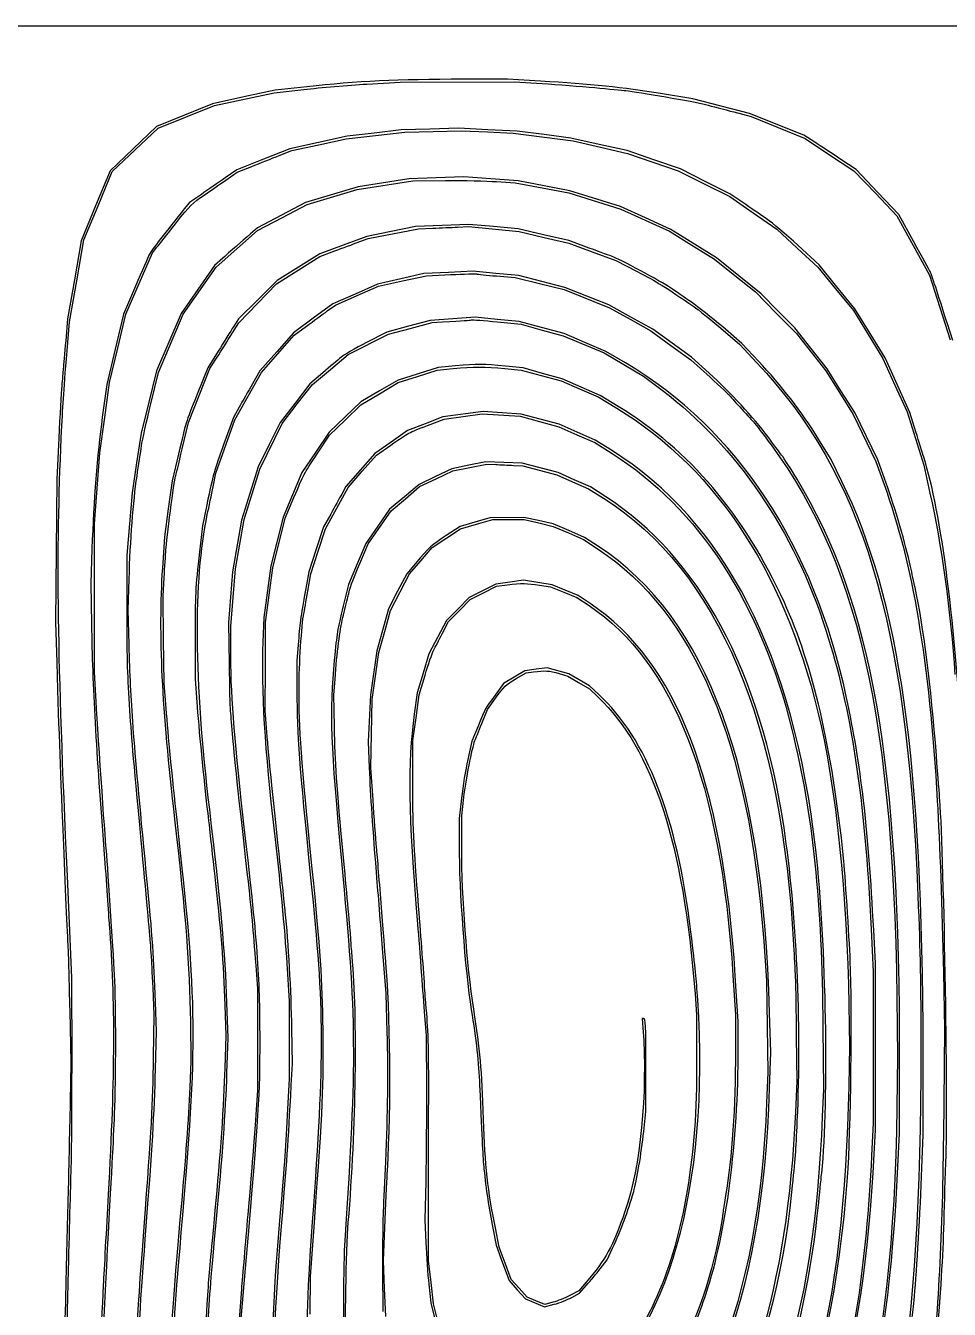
# Model space of a CAD drawing. Header units: millimetres. Extents: x 0 to 845, y 0 to 600.
# Drawn here: x 422.5 to 701.6, y 212.1 to 600 of the extents above; entities that cross this region are included whole.
import ezdxf

# ---------------------------------------------------------------- set-up
doc = ezdxf.new("R2010")
doc.units = ezdxf.units.MM

msp = doc.modelspace()

# ---------------------------------------------------------------- linework, layer by layer
at = {"color": 7, "linetype": 'Continuous', "lineweight": 25}
for p, q in [((0, 600), (845, 600)), ((525.602488, 582.356927), (535.632498, 582.974728)), ((535.632498, 582.974728), (570.147499, 583.008595)), ((568.082611, 583.791497), (554.660114, 583.791497)), ((578.112621, 583.213276), (568.082611, 583.791497)), ((570.147499, 583.008595), (578.554978, 582.505755)), ((488.43262, 578.454085), (478.992605, 576.420894)), ((479.582493, 575.854474), (497.577493, 579.699823)), ((497.87261, 580.487276), (488.43262, 578.454085)), ((497.577493, 579.699823), (506.575004, 580.719474)), ((507.460115, 581.537592), (497.87261, 580.487276)), ((624.132605, 577.909361), (614.397605, 579.494268)), ((462.529727, 568.993935), (479.582493, 575.854474)), ((478.992605, 576.420894), (470.522948, 572.951334)), ((632.687616, 575.683448), (624.132605, 577.909361)), ((641.242627, 573.457561), (632.687616, 575.683448)), ((470.522948, 572.951334), (462.053292, 569.481773)), ((636.487138, 573.914761), (641.761766, 572.540859)), ((657.664467, 566.893619), (641.242627, 573.457561)), ((641.761766, 572.540859), (649.909636, 569.206104)), ((462.053292, 569.481773), (455.025721, 562.816576)), ((455.603121, 562.436846), (462.529727, 568.993935)), ((519.702491, 566.627978), (511.018522, 564.705833)), ((519.309188, 565.831926), (537.107285, 567.816195)), ((527.858457, 567.552749), (519.702491, 566.627978)), ((536.014424, 568.477495), (527.858457, 567.552749)), ((544.673442, 568.731018), (536.014424, 568.477495)), ((537.107285, 567.816195), (554.21728, 568.228681)), ((553.332487, 568.984516), (544.673442, 568.731018)), ((562.182482, 568.564093), (553.332487, 568.984516)), ((554.21728, 568.228681), (562.034765, 567.876573)), ((562.034765, 567.876573), (569.852277, 567.524466)), ((571.032477, 568.143643), (562.182482, 568.564093)), ((569.852277, 567.524466), (587.977293, 565.184226)), ((579.144999, 567.090364), (571.032477, 568.143643)), ((587.257494, 566.03711), (579.144999, 567.090364)), ((649.909636, 569.206104), (658.057479, 565.871349)), ((660.95853, 564.780736), (657.664467, 566.893619)), ((455.025721, 562.816576), (447.998173, 556.151351)), ((502.334569, 562.783688), (494.330342, 559.62025)), ((511.018522, 564.705833), (502.334569, 562.783688)), ((502.961394, 562.233646), (511.135283, 564.032786)), ((511.135283, 564.032786), (519.309188, 565.831926)), ((595.776469, 564.133275), (587.257494, 566.03711)), ((587.977293, 565.184226), (596.172285, 563.29645)), ((604.295417, 562.229465), (595.776469, 564.133275)), ((596.172285, 563.29645), (604.367278, 561.408675)), ((658.057479, 565.871349), (665.43901, 561.015372)), ((448.676327, 555.879624), (455.603121, 562.436846)), ((494.330342, 559.62025), (486.326114, 556.456786)), ((499.089322, 560.737639), (502.961394, 562.233646)), ((612.328114, 559.461924), (604.295417, 562.229465)), ((604.367278, 561.408675), (612.049005, 558.766387)), ((612.049005, 558.766387), (619.730732, 556.124073)), ((620.360784, 556.694382), (612.328114, 559.461924)), ((665.43901, 561.015372), (672.820567, 556.159394)), ((673.443608, 556.502347), (668.848113, 559.585087)), ((447.998173, 556.151351), (443.6353, 545.575241)), ((444.398305, 545.570981), (448.676327, 555.879624)), ((486.326114, 556.456786), (482.743999, 553.972137)), ((483.002127, 553.338301), (486.421972, 555.731034)), ((486.421972, 555.731034), (490.819612, 557.486359)), ((619.730732, 556.124073), (627.506386, 552.234036)), ((627.851641, 552.948226), (620.360784, 556.694382)), ((672.820567, 556.159394), (679.307807, 549.332695)), ((679.910607, 549.700413), (673.443608, 556.502347)), ((522.9475, 551.327627), (507.03149, 546.543484)), ((522.652489, 550.509561), (539.467501, 553.136556)), ((530.617479, 552.524125), (522.9475, 551.327627)), ((538.287486, 553.720651), (530.617479, 552.524125)), ((546.591142, 554.018571), (538.287486, 553.720651)), ((539.467501, 553.136556), (549.349979, 553.19704)), ((554.894772, 554.316519), (546.591142, 554.018571)), ((563.111143, 553.702209), (554.894772, 554.316519)), ((571.327487, 553.087926), (563.111143, 553.702209)), ((564.837496, 552.865782), (570.442483, 552.474066)), ((570.442483, 552.474066), (578.554978, 550.994728)), ((579.144999, 551.604619), (571.327487, 553.087926)), ((578.554978, 550.994728), (586.667473, 549.515363)), ((586.962484, 550.121285), (579.144999, 551.604619)), ((627.506386, 552.234036), (635.28204, 548.343973)), ((635.342471, 549.20207), (627.851641, 552.948226)), ((475.601837, 549.021439), (472.041789, 546.55539)), ((507.607488, 545.951479), (522.652489, 550.509561)), ((586.667473, 549.515363), (602.330542, 544.578873)), ((602.302496, 545.34508), (586.962484, 550.121285)), ((635.28204, 548.343973), (642.392162, 543.447118)), ((639.256717, 546.509776), (635.342471, 549.20207)), ((679.307807, 549.332695), (685.795072, 542.506022)), ((686.377606, 542.898505), (679.910607, 549.700413)), ((443.6353, 545.575241), (439.272453, 534.999105)), ((440.12031, 535.262339), (444.398305, 545.570981)), ((472.041789, 546.55539), (470.444473, 544.596442)), ((507.03149, 546.543484), (499.790098, 542.726552)), ((500.084976, 542.014002), (507.607488, 545.951479)), ((609.866351, 541.891844), (602.302496, 545.34508)), ((602.330542, 544.578873), (609.691514, 541.215199)), ((642.392162, 543.447118), (649.502257, 538.550236)), ((499.790098, 542.726552), (492.54869, 538.909593)), ((492.562475, 538.076526), (500.084976, 542.014002)), ((540.352479, 539.270194), (525.602488, 536.317074)), ((556.421974, 539.950385), (540.352479, 539.270194)), ((553.037477, 539.119514), (556.282486, 539.27837)), ((556.282486, 539.27837), (571.622498, 537.800566)), ((563.874731, 539.274004), (556.421974, 539.950385)), ((571.327487, 538.597597), (563.874731, 539.274004)), ((609.691514, 541.215199), (617.052487, 537.851498)), ((617.430233, 538.438635), (609.866351, 541.891844)), ((685.795072, 542.506022), (690.699733, 533.574191)), ((690.926428, 534.655437), (686.377606, 542.898505)), ((486.29693, 532.539512), (492.562475, 538.076526)), ((492.54869, 538.909593), (490.490602, 537.122968)), ((525.602488, 536.317074), (518.479111, 533.660948)), ((522.402008, 534.338387), (525.98653, 535.667918)), ((525.98653, 535.667918), (541.237484, 538.60564)), ((541.237484, 538.60564), (545.514976, 538.783175)), ((578.974925, 536.838594), (571.327487, 538.597597)), ((571.622498, 537.800566), (579.144999, 536.031033)), ((586.622362, 535.079564), (578.974925, 536.838594)), ((579.144999, 536.031033), (586.667473, 534.261473)), ((617.052487, 537.851498), (623.837489, 533.649412)), ((631.235556, 529.85026), (617.430233, 538.438635)), ((649.502257, 538.550236), (655.697264, 532.78523)), ((439.272453, 534.999105), (437.221932, 523.182943)), ((437.94996, 522.872322), (440.12031, 535.262339)), ((460.854888, 531.356242), (462.177964, 533.01428)), ((480.031385, 527.002494), (486.29693, 532.539512)), ((518.479111, 533.660948), (511.355734, 531.004849)), ((511.389495, 530.208294), (515.103504, 531.608549)), ((592.839911, 532.775414), (586.622362, 535.079564)), ((586.667473, 534.261473), (593.747485, 531.634028)), ((593.747485, 531.634028), (600.827497, 529.006554)), ((623.837489, 533.649412), (630.62249, 529.447297)), ((655.697264, 532.78523), (661.892271, 527.020195)), ((662.256708, 527.697766), (655.929065, 533.533922)), ((690.699733, 533.574191), (695.604419, 524.642358)), ((456.831767, 522.099289), (460.854888, 531.356242)), ((482.096511, 529.776492), (479.582493, 527.535471)), ((504.83041, 526.097884), (511.389495, 530.208294)), ((511.355734, 531.004849), (504.909097, 526.975454)), ((600.827497, 529.006554), (607.317488, 525.670291)), ((630.62249, 529.447297), (636.81747, 524.481915)), ((638.009021, 524.401587), (631.235556, 529.85026)), ((667.679581, 521.071436), (662.256708, 527.697766)), ((470.116284, 512.773256), (480.031385, 527.002494)), ((479.582493, 527.535471), (474.512997, 520.295042)), ((498.271363, 521.987476), (504.83041, 526.097884)), ((504.909097, 526.975454), (498.462472, 522.946061)), ((542.827471, 525.090747), (535.83747, 523.466365)), ((536.369971, 522.839725), (543.597461, 524.441328)), ((550.292478, 525.431663), (542.827471, 525.090747)), ((543.597461, 524.441328), (550.972457, 524.782217)), ((557.757485, 525.772552), (550.292478, 525.431663)), ((564.631201, 525.116597), (557.757485, 525.772552)), ((571.504891, 524.460669), (564.631201, 525.116597)), ((564.83747, 524.34785), (570.442456, 523.872288)), ((570.442456, 523.872288), (577.817478, 522.082276)), ((578.493118, 522.678462), (571.504891, 524.460669)), ((636.81747, 524.481915), (643.012477, 519.516559)), ((644.782487, 518.95289), (638.009021, 524.401587)), ((661.892271, 527.020195), (667.261037, 520.466836)), ((695.604419, 524.642358), (698.743727, 514.833593)), ((437.221932, 523.182943), (435.171438, 511.366784)), ((435.779636, 510.482335), (437.94996, 522.872322)), ((455.679003, 521.249976), (452.045557, 512.842497)), ((452.808669, 512.842338), (456.831767, 522.099289)), ((474.512997, 520.295042), (469.443528, 513.054614)), ((492.572185, 516.075018), (498.271363, 521.987476)), ((498.462472, 522.946061), (492.621848, 517.156793)), ((528.847496, 521.842008), (522.062495, 518.876346)), ((522.652463, 518.408643), (529.14248, 521.238097)), ((535.83747, 523.466365), (528.847496, 521.842008)), ((529.14248, 521.238097), (536.369971, 522.839725)), ((577.817478, 522.082276), (585.192474, 520.292238)), ((585.481373, 520.896255), (578.493118, 522.678462)), ((585.192474, 520.292238), (598.928212, 514.743978)), ((592.121911, 518.253967), (585.481373, 520.896255)), ((667.261037, 520.466836), (672.629803, 513.913504)), ((673.102481, 514.445131), (667.679581, 521.071436)), ((492.621848, 517.156793), (486.781224, 511.367498)), ((486.873034, 510.162533), (492.572185, 516.075018)), ((522.062495, 518.876346), (515.277494, 515.910711)), ((516.162472, 515.579215), (522.652463, 518.408643)), ((598.762477, 515.611653), (592.121911, 518.253967)), ((643.012477, 519.516559), (649.23254, 513.22953)), ((649.847591, 513.8327), (644.782487, 518.95289)), ((452.045557, 512.842497), (449.520824, 502.222493)), ((450.329232, 502.517344), (452.808669, 512.842338)), ((469.443528, 513.054614), (462.047207, 495.640056)), ((462.649531, 495.142481), (470.116284, 512.773256)), ((515.277494, 515.910711), (509.377497, 511.563475)), ((513.654963, 513.779016), (516.162472, 515.579215)), ((605.399973, 511.932701), (598.762477, 515.611653)), ((598.928212, 514.743978), (605.18783, 511.254944)), ((649.23254, 513.22953), (655.452577, 506.942501)), ((654.912668, 508.712484), (649.847591, 513.8327)), ((672.629803, 513.913504), (677.093033, 506.653258)), ((677.68181, 507.006292), (673.102481, 514.445131)), ((698.743727, 514.833593), (701.883061, 505.024854)), ((435.171438, 511.366784), (434.592477, 504.729288)), ((435.04629, 501.779818), (435.779636, 510.482335)), ((484.291521, 506.045008), (486.873034, 510.162533)), ((486.781224, 511.367498), (485.307494, 509.007494)), ((509.377497, 511.563475), (503.47749, 507.216239)), ((503.681695, 506.47612), (507.414606, 509.227469)), ((538.193426, 509.157275), (531.609349, 507.410654)), ((532.104385, 506.730093), (538.735637, 508.502272)), ((544.777476, 510.903869), (538.193426, 509.157275)), ((538.735637, 508.502272), (545.366889, 510.274425)), ((551.562478, 511.393321), (544.777476, 510.903869)), ((545.366889, 510.274425), (548.464392, 510.458469)), ((558.347479, 511.882774), (551.562478, 511.393321)), ((564.984975, 511.250341), (558.347479, 511.882774)), ((571.622498, 510.617907), (564.984975, 511.250341)), ((565.013894, 510.481991), (572.211884, 509.754969)), ((578.407499, 508.80694), (571.622498, 510.617907)), ((572.211884, 509.754969), (578.567466, 508.020704)), ((585.192474, 506.995973), (578.407499, 508.80694)), ((605.18783, 511.254944), (611.447475, 507.765937)), ((612.037495, 508.253723), (605.399973, 511.932701)), ((617.879125, 504.029676), (612.037495, 508.253723)), ((632.539978, 508.551723), (638.29247, 503.63767)), ((638.905721, 503.992502), (633.141614, 508.938385)), ((659.818096, 502.517503), (654.912668, 508.712484)), ((702.692951, 504.877348), (701.076188, 509.892367)), ((503.47749, 507.216239), (498.396194, 501.474357)), ((498.71208, 500.8093), (503.681695, 506.47612)), ((519.996893, 500.647957), (532.104385, 506.730093)), ((531.609349, 507.410654), (525.508428, 504.253937)), ((578.567466, 508.020704), (584.923022, 506.28644)), ((584.923022, 506.28644), (597.286895, 501.092034)), ((591.534986, 504.280925), (585.192474, 506.995973)), ((611.447475, 507.765937), (617.49495, 503.392824)), ((655.452577, 506.942501), (659.886041, 501.337488)), ((677.093033, 506.653258), (681.556236, 499.393039)), ((682.261139, 499.567478), (677.68181, 507.006292)), ((449.520824, 502.222493), (446.996064, 491.602488)), ((447.849821, 492.192332), (450.329232, 502.517344)), ((480.675619, 501.623212), (477.517473, 496.598933)), ((498.396194, 501.474357), (493.314924, 495.732502)), ((493.742464, 495.142481), (498.71208, 500.8093)), ((514.573702, 496.125223), (519.996893, 500.647957)), ((597.877472, 501.56585), (591.534986, 504.280925)), ((597.286895, 501.092034), (603.258965, 497.591491)), ((603.777495, 498.078668), (597.877472, 501.56585)), ((617.49495, 503.392824), (623.542452, 499.019712)), ((623.720754, 499.805603), (617.879125, 504.029676)), ((638.29247, 503.63767), (643.402605, 498.210087)), ((644.056603, 498.51703), (638.905721, 503.992502)), ((664.723497, 496.322496), (659.818096, 502.517503)), ((659.886041, 501.337488), (664.319505, 495.732502)), ((477.517473, 496.598933), (474.345913, 488.640118)), ((478.200945, 496.406263), (479.955503, 499.166873)), ((547.13748, 496.722546), (541.089979, 494.801327)), ((552.447483, 497.187737), (547.13748, 496.722546)), ((572.802487, 496.566177), (567.492484, 497.094789)), ((578.702483, 494.90343), (572.802487, 496.566177)), ((603.258965, 497.591491), (609.23106, 494.090942)), ((623.542452, 499.019712), (629.345875, 493.757104)), ((629.056077, 494.985001), (623.720754, 499.805603)), ((681.556236, 499.393039), (685.202538, 491.33658)), ((685.98716, 491.307489), (682.261139, 499.567478)), ((462.047207, 495.640056), (459.702152, 486.246266)), ((460.313286, 485.702489), (462.649531, 495.142481)), ((474.96009, 488.251882), (478.200945, 496.406263)), ((489.727862, 488.003594), (493.742464, 495.142481)), ((493.314924, 495.732502), (491.042391, 491.749988)), ((512.276801, 495.071176), (508.384966, 491.754883)), ((509.150485, 491.602488), (514.573702, 496.125223)), ((535.042477, 492.880114), (529.437491, 489.606009)), ((535.040651, 492.124403), (540.940674, 494.014988)), ((541.089979, 494.801327), (535.042477, 492.880114)), ((540.940674, 494.014988), (546.840671, 495.905566)), ((546.840671, 495.905566), (551.708157, 496.376947)), ((567.343154, 496.383033), (572.210667, 495.91771)), ((572.210667, 495.91771), (578.258168, 494.278847)), ((578.258168, 494.278847), (584.30567, 492.639986)), ((584.60248, 493.240698), (578.702483, 494.90343)), ((590.382011, 490.754041), (584.60248, 493.240698)), ((609.23106, 494.090942), (614.864939, 489.828407)), ((664.319505, 495.732502), (668.462324, 489.09499)), ((668.891823, 489.68499), (664.723497, 496.322496)), ((446.996064, 491.602488), (445.65759, 481.719992)), ((446.398661, 481.57233), (447.849821, 492.192332)), ((508.384966, 491.754883), (503.906776, 485.926186)), ((504.594084, 485.702489), (509.150485, 491.602488)), ((529.437491, 489.606009), (523.832478, 486.331906)), ((529.395686, 488.765946), (535.040651, 492.124403)), ((584.30567, 492.639986), (589.910656, 490.215924)), ((589.910656, 490.215924), (595.515669, 487.791864)), ((596.161543, 488.267386), (590.382011, 490.754041)), ((668.462324, 489.09499), (672.605117, 482.457491)), ((673.060121, 483.047491), (668.891823, 489.68499)), ((685.202538, 491.33658), (688.848867, 483.280112)), ((689.713181, 483.047491), (685.98716, 491.307489)), ((459.702152, 486.246266), (457.35707, 476.852492)), ((471.719262, 480.09749), (474.96009, 488.251882)), ((485.713259, 480.864699), (489.727862, 488.003594)), ((503.906776, 485.926186), (499.428598, 480.09749)), ((500.037695, 479.80249), (504.594084, 485.702489)), ((523.832478, 486.331906), (519.006822, 481.739698)), ((519.024073, 480.821083), (523.750695, 485.407489)), ((523.750695, 485.407489), (529.395686, 488.765946)), ((595.515669, 487.791864), (601.120655, 484.401414)), ((601.59201, 484.937724), (596.161543, 488.267386)), ((444.947527, 470.952331), (446.398661, 481.57233)), ((485.258335, 481.572489), (482.393083, 473.607491)), ((487.014083, 484.66999), (485.258335, 481.572489)), ((519.006822, 481.739698), (514.181166, 477.147492)), ((548.612479, 481.75647), (543.276945, 479.699067)), ((543.907765, 479.176981), (548.939901, 481.101867)), ((560.777227, 483.424623), (548.612479, 481.75647)), ((548.939901, 481.101867), (554.675274, 481.882131)), ((554.675274, 481.882131), (560.410673, 482.662395)), ((560.410673, 482.662395), (571.915656, 481.936997)), ((566.494873, 483.01224), (560.777227, 483.424623)), ((572.212492, 482.599855), (566.494873, 483.01224)), ((571.915656, 481.936997), (577.78467, 480.349542)), ((577.964984, 481.077477), (572.212492, 482.599855)), ((583.717475, 479.555102), (577.964984, 481.077477)), ((672.605117, 482.457491), (679.408719, 468.297491)), ((680.002841, 468.768415), (673.060121, 483.047491)), ((688.848867, 483.280112), (693.890713, 467.185675)), ((691.500229, 477.294991), (689.713181, 483.047491)), ((469.823628, 472.132492), (471.719262, 480.09749)), ((480.01551, 464.757491), (485.713259, 480.864699)), ((493.251238, 465.93749), (500.037695, 479.80249)), ((499.428598, 480.09749), (496.078232, 473.406545)), ((514.297451, 476.234674), (519.024073, 480.821083)), ((537.941411, 477.641667), (532.977986, 474.14958)), ((543.276945, 479.699067), (537.941411, 477.641667)), ((577.78467, 480.349542), (583.653684, 478.76209)), ((583.653684, 478.76209), (589.057851, 476.380054)), ((594.63249, 474.708644), (583.717475, 479.555102)), ((432.511159, 475.291757), (431.912592, 462.986788)), ((457.35707, 476.852492), (455.99563, 467.854992)), ((496.078232, 473.406545), (492.72784, 466.715598)), ((514.181166, 477.147492), (510.091528, 471.044009)), ((510.630484, 470.643584), (514.297451, 476.234674)), ((532.977986, 474.14958), (528.014562, 470.65749)), ((589.057851, 476.380054), (594.462045, 473.998019)), ((594.462045, 473.998019), (599.708865, 470.695781)), ((599.499976, 471.67539), (594.63249, 474.708644)), ((665.951376, 468.887491), (662.104863, 475.08249)), ((443.326743, 449.417333), (444.947527, 470.952331)), ((468.663748, 470.50999), (466.749858, 462.397492)), ((510.091528, 471.044009), (506.001853, 464.940527)), ((528.014562, 470.65749), (523.636686, 465.677759)), ((524.236841, 465.333139), (528.55066, 470.221205)), ((528.55066, 470.221205), (532.828152, 473.216183)), ((455.99563, 467.854992), (454.634164, 458.857492)), ((488.548058, 450.717898), (493.251238, 465.93749)), ((492.72784, 466.715598), (490.244064, 458.656546)), ((523.636686, 465.677759), (519.258838, 460.698029)), ((551.269505, 466.075817), (546.321294, 463.730378)), ((556.430943, 467.132079), (551.269505, 466.075817)), ((551.560652, 465.437081), (556.723149, 466.46599)), ((561.592355, 468.18834), (556.430943, 467.132079)), ((556.723149, 466.46599), (561.885673, 467.494899)), ((567.049863, 467.993051), (561.592355, 468.18834)), ((561.885673, 467.494899), (564.54066, 467.382565)), ((572.507344, 467.797765), (567.049863, 467.993051)), ((569.960862, 467.12562), (572.726048, 466.981009)), ((583.422359, 464.940799), (572.507344, 467.797765)), ((572.726048, 466.981009), (583.003153, 464.303257)), ((669.180298, 462.260536), (665.951376, 468.887491)), ((679.408719, 468.297491), (681.929431, 461.341135)), ((682.545486, 461.747953), (680.002841, 468.768415)), ((693.890713, 467.185675), (695.79275, 458.744004)), ((431.912592, 462.986788), (431.560114, 419.621792)), ((466.749858, 462.397492), (465.578468, 453.965216)), ((479.155138, 460.627491), (480.01551, 464.757491)), ((506.001853, 464.940527), (500.30294, 451.482493)), ((519.923021, 460.445076), (524.236841, 465.333139)), ((546.321294, 463.730378), (541.373056, 461.38494)), ((541.562974, 460.681664), (546.5618, 463.059374)), ((546.5618, 463.059374), (551.560652, 465.437081)), ((583.003153, 464.303257), (587.784412, 462.184238)), ((588.289845, 462.765681), (583.422359, 464.940799)), ((587.784412, 462.184238), (592.565671, 460.065217)), ((593.157358, 460.590563), (588.289845, 462.765681)), ((454.634164, 458.857492), (453.874492, 449.417492)), ((490.244064, 458.656546), (487.760314, 450.597494)), ((516.527465, 454.193784), (519.923021, 460.445076)), ((519.258838, 460.698029), (518.03043, 458.450261)), ((541.373056, 461.38494), (536.937899, 457.639519)), ((537.269316, 457.020415), (541.562974, 460.681664)), ((592.565671, 460.065217), (597.138147, 457.172469)), ((597.848685, 457.586679), (593.157358, 460.590563)), ((465.578468, 453.965216), (464.407105, 445.532943)), ((477.232702, 455.169991), (475.901795, 448.827492)), ((500.955773, 451.187493), (503.5829, 457.411962)), ((513.131908, 447.942493), (516.527465, 454.193784)), ((532.502741, 453.894099), (528.885252, 448.705794)), ((536.937899, 457.639519), (532.502741, 453.894099)), ((532.975658, 453.359164), (537.269316, 457.020415)), ((487.760314, 450.597494), (485.05532, 434.962492)), ((487.21813, 443.282696), (488.548058, 450.717898)), ((500.30294, 451.482493), (496.542417, 436.732494)), ((497.166463, 436.142494), (500.955773, 451.187493)), ((514.679403, 452.367493), (512.556757, 448.532492)), ((526.030822, 443.424447), (532.975658, 453.359164)), ((562.772477, 451.310818), (558.278635, 449.988701)), ((558.795392, 449.355458), (563.669149, 450.744994)), ((573.097497, 451.398872), (562.772477, 451.310818)), ((563.669149, 450.744994), (573.184439, 450.744994)), ((577.522494, 450.447245), (573.097497, 451.398872)), ((573.184439, 450.744994), (577.565039, 449.709285)), ((581.947492, 449.495621), (577.522494, 450.447245)), ((443.298697, 404.577338), (443.326743, 449.417333)), ((453.874492, 449.417492), (453.114794, 439.977492)), ((475.901795, 448.827492), (475.026448, 441.009994)), ((512.556757, 448.532492), (510.317932, 441.747494)), ((510.900359, 441.157494), (513.131908, 447.942493)), ((528.885252, 448.705794), (525.267737, 443.517493)), ((545.365645, 442.261915), (553.921635, 447.965924)), ((553.784793, 448.666581), (549.576145, 445.895594)), ((558.278635, 449.988701), (553.784793, 448.666581)), ((553.921635, 447.965924), (558.795392, 449.355458)), ((577.565039, 449.709285), (581.945666, 448.673576)), ((581.945666, 448.673576), (586.518142, 446.69249)), ((586.667473, 447.419528), (581.947492, 449.495621)), ((586.518142, 446.69249), (591.090645, 444.711404)), ((591.387481, 445.343435), (586.667473, 447.419528)), ((464.407105, 445.532943), (463.808538, 436.058471)), ((485.888228, 435.847494), (487.21813, 443.282696)), ((525.267737, 443.517493), (522.659818, 437.322494)), ((523.799696, 438.160971), (526.030822, 443.424447)), ((541.919447, 438.286064), (545.365645, 442.261915)), ((591.090645, 444.711404), (595.515642, 441.783765)), ((595.66029, 442.552499), (591.387481, 445.343435)), ((442.536644, 441.894994), (442.186204, 431.422494)), ((453.114794, 439.977492), (453.073651, 424.489993)), ((510.317932, 441.747494), (508.079107, 434.962492)), ((508.668837, 434.372493), (510.900359, 441.157494)), ((485.05532, 434.962492), (483.798126, 419.622496)), ((485.177293, 427.144994), (485.888228, 435.847494)), ((496.542417, 436.732494), (494.503432, 421.097495)), ((496.074925, 427.882494), (497.166463, 436.142494)), ((508.079107, 434.962492), (507.352191, 430.979995)), ((522.659818, 437.322494), (520.051926, 431.127495)), ((540.308585, 437.469994), (537.657195, 434.372493)), ((538.473223, 434.31021), (541.919447, 438.286064)), ((442.186204, 431.422494), (442.382101, 419.106778)), ((453.489735, 423.457494), (453.758949, 432.749994)), ((464.016844, 427.587494), (464.357337, 433.192493)), ((507.753749, 429.062493), (508.668837, 434.372493)), ((520.051926, 431.127495), (518.465617, 424.637493)), ((532.757694, 423.272277), (538.473223, 434.31021)), ((537.657195, 434.372493), (534.917911, 429.062493)), ((564.575162, 431.22189), (556.576544, 427.191624)), ((568.778915, 431.808461), (564.575162, 431.22189)), ((564.835697, 430.599823), (568.08068, 431.002463)), ((572.982641, 432.395031), (568.778915, 431.808461)), ((577.317098, 431.706324), (572.982641, 432.395031)), ((581.651529, 431.017618), (577.317098, 431.706324)), ((577.829755, 430.902543), (581.088813, 430.387127)), ((589.494943, 427.74994), (581.651529, 431.017618)), ((464.191787, 414.459996), (464.016844, 427.587494)), ((484.466384, 418.442494), (485.177293, 427.144994)), ((494.983386, 419.622496), (496.074925, 427.882494)), ((534.917911, 429.062493), (532.178653, 423.752494)), ((556.576544, 427.191624), (553.124419, 423.702059)), ((556.870681, 426.597796), (560.853189, 428.598808)), ((560.853189, 428.598808), (564.835697, 430.599823)), ((581.088813, 430.387127), (585.09651, 428.778788)), ((585.09651, 428.778788), (589.104206, 427.170447)), ((589.104206, 427.170447), (592.786307, 424.723969)), ((593.35397, 425.161217), (589.494943, 427.74994)), ((453.772442, 412.984995), (453.489735, 423.457494)), ((532.178653, 423.752494), (528.643291, 411.067496)), ((531.014566, 416.931049), (532.757694, 423.272277)), ((553.124419, 423.702059), (549.672268, 420.212496)), ((550.329996, 419.917496), (553.600325, 423.257646)), ((553.600325, 423.257646), (556.870681, 426.597796)), ((431.560114, 419.621792), (431.906348, 407.674291)), ((483.798126, 419.622496), (483.979524, 407.084995)), ((494.503432, 421.097495), (494.191356, 413.722494)), ((494.952007, 406.347496), (494.983386, 419.622496)), ((549.672268, 420.212496), (544.38674, 410.182496)), ((548.474949, 416.377495), (550.329996, 419.917496)), ((484.466384, 411.952495), (484.466384, 418.442494)), ((529.271412, 410.589817), (531.014566, 416.931049)), ((464.366729, 401.332496), (464.191787, 414.459996)), ((473.726788, 414.607496), (473.753749, 402.512495)), ((504.93164, 414.017494), (504.463539, 408.117495)), ((504.463539, 408.117495), (504.484441, 398.972497)), ((528.643291, 411.067496), (526.665795, 397.792495)), ((528.233398, 403.453658), (529.271412, 410.589817)), ((544.38674, 410.182496), (542.594426, 404.282497)), ((443.676046, 397.497337), (443.298697, 404.577338)), ((494.920653, 393.072496), (494.952007, 406.347496)), ((542.594426, 404.282497), (540.802085, 398.382495)), ((541.418803, 397.792495), (543.194792, 403.692495)), ((573.351127, 405.061078), (570.141255, 403.133057)), ((570.734106, 402.659061), (573.732232, 404.433497)), ((576.751075, 405.482845), (573.351127, 405.061078)), ((573.732232, 404.433497), (575.921474, 404.717639)), ((580.150997, 405.90461), (576.751075, 405.482845)), ((586.666521, 404.082117), (580.150997, 405.90461)), ((583.687471, 404.224466), (586.37069, 403.428935)), ((592.861528, 400.467406), (586.666521, 404.082117)), ((464.952808, 393.662495), (464.366729, 401.332496)), ((473.753749, 402.512495), (474.232221, 395.570845)), ((515.641666, 397.792495), (515.988852, 402.512495)), ((527.195385, 396.317496), (528.233398, 403.453658)), ((566.931382, 401.205033), (564.355426, 397.673391)), ((570.141255, 403.133057), (566.931382, 401.205033)), ((586.37069, 403.428935), (589.615699, 401.529468)), ((589.615699, 401.529468), (592.860681, 399.629998)), ((592.860681, 399.629998), (595.505324, 397.088746)), ((595.683706, 397.862131), (592.861528, 400.467406)), ((515.815894, 388.204996), (515.641666, 397.792495)), ((526.665795, 397.792495), (526.026191, 383.632498)), ((527.027772, 385.992497), (527.195385, 396.317496)), ((540.802085, 398.382495), (539.925045, 391.892496)), ((540.474055, 390.859997), (541.418803, 397.792495)), ((562.09263, 393.318701), (564.319813, 396.440599)), ((495.306178, 387.762496), (494.920653, 393.072496)), ((560.341802, 389.065598), (562.09263, 393.318701)), ((539.529334, 383.927498), (540.474055, 390.859997)), ((559.212243, 388.294451), (557.333331, 383.733246)), ((526.860132, 375.667498), (527.027772, 385.992497)), ((526.026191, 383.632498), (526.33713, 375.667498)), ((539.497504, 372.422497), (539.529334, 383.927498)), ((557.333331, 383.733246), (556.122571, 378.234856)), ((527.485474, 366.079998), (526.860132, 375.667498)), ((554.195399, 366.546723), (553.47904, 360.356976)), ((554.277156, 361.212498), (554.930147, 366.817498)), ((554.284299, 351.329999), (554.277156, 361.212498)), ((553.47904, 360.356976), (553.47904, 352.524738)), ((436.490016, 312.24235), (435.105689, 342.922342)), ((678.018915, 326.9925), (678.664499, 314.012491)), ((679.297488, 316.667506), (678.775359, 326.697489)), ((645.539777, 323.305002), (646.42039, 311.357504)), ((530.483415, 318.732499), (531.389957, 307.5225)), ((492.017989, 315.930006), (492.518131, 308.9975)), ((501.41591, 316.706214), (502.14997, 305.23994)), ((679.297488, 266.222498), (679.297488, 316.667506)), ((436.501128, 287.167338), (436.490016, 312.24235)), ((636.23708, 312.980008), (636.991116, 301.03251)), ((637.849028, 299.008791), (636.959975, 312.846579)), ((646.42039, 311.357504), (646.599751, 297.49249)), ((678.664499, 314.012491), (678.63804, 268.287518)), ((699.83127, 313.717507), (700.171577, 296.902496)), ((460.883067, 309.180194), (461.228745, 301.102889)), ((492.518131, 308.9975), (492.546706, 278.317502)), ((531.389957, 307.5225), (531.69219, 295.870013)), ((624.788639, 307.374995), (625.277774, 301.03251)), ((462.060436, 296.017491), (461.74627, 304.867513)), ((482.660497, 303.982508), (482.95048, 294.837503)), ((483.675095, 294.150168), (483.32939, 304.671324)), ((502.14997, 305.23994), (502.14997, 281.732002)), ((435.796172, 302.359289), (436.140104, 286.576814)), ((461.228745, 301.102889), (461.056713, 288.235196)), ((472.26515, 299.049087), (472.438082, 287.035681)), ((543.049297, 300.737499), (543.523272, 294.837503)), ((609.183964, 300), (608.851039, 300)), ((608.851039, 300), (609.052784, 297.129958)), ((625.277774, 301.03251), (625.269837, 287.757491)), ((636.991116, 301.03251), (637.0017, 290.117495)), ((637.849028, 291.170642), (637.849028, 299.008791)), ((647.660201, 289.822511), (647.334049, 301.622504)), ((461.753652, 284.660014), (462.060436, 296.017491)), ((482.95048, 294.837503), (482.675367, 284.954998)), ((503.11464, 286.282492), (502.945677, 296.902496)), ((543.523272, 294.837503), (543.599234, 278.612512)), ((646.599751, 297.49249), (646.779086, 283.627504)), ((663.428865, 297.197507), (663.587773, 278.612512)), ((700.171577, 296.902496), (699.977479, 274.482499)), ((483.326294, 283.431342), (483.675095, 294.150168)), ((655.395109, 294.542492), (655.52584, 280.972516)), ((647.30984, 278.760017), (647.660201, 289.822511)), ((693.752468, 264.747499), (693.724502, 289.822511)), ((436.140104, 286.576814), (435.799506, 269.02433)), ((472.438082, 287.035681), (472.090499, 279.136599)), ((502.767163, 279.792501), (503.11464, 286.282492)), ((609.969486, 271.827511), (609.958638, 285.102503)), ((646.779086, 283.627504), (646.427534, 274.482499)), ((686.58824, 265.337493), (686.630362, 286.282492)), ((502.14997, 281.732002), (501.553969, 270.732242)), ((655.52584, 280.972516), (655.115233, 271.680006)), ((492.546706, 278.317502), (492.033547, 270.795001)), ((663.587773, 278.612512), (663.247731, 270.352512)), ((609.301519, 265.780009), (609.969486, 271.827511)), ((678.63804, 268.287518), (678.142873, 258.591095)), ((678.921647, 258.995008), (679.297488, 266.222498)), ((686.10572, 255.160005), (686.58824, 265.337493)), ((693.373029, 254.864994), (693.752468, 264.747499)), ((543.387726, 250.735007), (543.100283, 239.082519)), ((508.599887, 221.972497), (509.789639, 238.34502)), ((530.65714, 226.854721), (531.164638, 239.163614)), ((543.100283, 239.082519), (543.414634, 232.137207)), ((544.249739, 226.692505), (544.22672, 240.262508)), ((565.64556, 230.822519), (564.43906, 236.722515)), ((563.685792, 236.57501), (564.719175, 231.412513)), ((564.719175, 231.412513), (566.647167, 226.102511)), ((567.430307, 225.971833), (565.64556, 230.822519)), ((598.202274, 226.987516), (599.858884, 230.527508)), ((487.667498, 209.287526), (489.156441, 226.692532)), ((530.986309, 218.366121), (530.65714, 226.854721)), ((545.017903, 220.202514), (544.249739, 226.692505)), ((566.647167, 226.102511), (568.575186, 220.792509)), ((569.215081, 221.121174), (567.430307, 225.971833)), ((596.148552, 224.332501), (598.202274, 226.987516)), ((434.834094, 199.552341), (435.450388, 224.037359)), ((508.432749, 210.61502), (508.599887, 221.972497)), ((530.356521, 223.890012), (530.390573, 211.35252)), ((531.315477, 209.87752), (530.986309, 218.366121)), ((544.349381, 219.615007), (544.969723, 214.038093)), ((545.786068, 213.712497), (545.017903, 220.202514)), ((568.575186, 220.792509), (571.079599, 217.990016)), ((571.650173, 218.424991), (569.215081, 221.121174)), ((571.079599, 217.990016), (573.584039, 215.187496)), ((574.085266, 215.728834), (571.650173, 218.424991)), ((589.630383, 217.67667), (586.968013, 216.258979)), ((591.880876, 220.267073), (589.630383, 217.67667)), ((589.829826, 216.944462), (591.962315, 219.310974)), ((518.562375, 215.335001), (518.562375, 203.092519)), ((544.969723, 214.038093), (547.838071, 202.207514)), ((547.133697, 208.107511), (545.786068, 213.712497)), ((573.584039, 215.187496), (579.290731, 212.765183)), ((576.724061, 214.622293), (574.085266, 215.728834)), ((579.36283, 213.515726), (576.724061, 214.622293)), ((579.290731, 212.765183), (582.24073, 213.572294)), ((581.834224, 214.178534), (579.36283, 213.515726)), ((587.510277, 215.661947), (589.829826, 216.944462))]:
    msp.add_line(p, q, dxfattribs=at)
at = {"color": 7, "linetype": 'Continuous', "lineweight": 25, "flags": 128}
msp.add_lwpolyline([(490.490602, 537.122968), (489.416395, 536.190417), (488.217458, 535.149499), (486.521509, 533.676929)], dxfattribs=at)
at = {"color": 7, "linetype": 'Continuous', "lineweight": 25}
for points in [[(506.575004, 580.719474), (511.523612, 581.280285), (520.085978, 582.017123), (525.602488, 582.356927)], [(554.660114, 583.791497), (535.069226, 583.791497), (522.611849, 583.197481), (507.460115, 581.537592)], [(614.397605, 579.494268), (603.281904, 581.303965), (593.061791, 582.351477), (578.112621, 583.213276)], [(578.554978, 582.505755), (583.179101, 582.229186), (590.347616, 581.674038), (594.484984, 581.272056)], [(594.484984, 581.272056), (598.622353, 580.870101), (602.870371, 580.464098), (603.924974, 580.36988)], [(603.924974, 580.36988), (607.348947, 580.063942), (624.632509, 577.027716), (627.967476, 576.14631)], [(627.967476, 576.14631), (629.752222, 575.674611), (633.586061, 574.670411), (636.487138, 573.914761)], [(668.848113, 559.585087), (666.320575, 561.28059), (662.77029, 563.618634), (660.95853, 564.780736)], [(490.819612, 557.486359), (493.238327, 558.451771), (496.959691, 559.914864), (499.089322, 560.737639)], [(482.743999, 553.972137), (480.773833, 552.605591), (477.55986, 550.377773), (475.601837, 549.021439)], [(476.779762, 549.02808), (478.321145, 550.082709), (481.121204, 552.022317), (483.002127, 553.338301)], [(549.349979, 553.19704), (555.223914, 553.232971), (561.506022, 553.098589), (564.837496, 552.865782)], [(467.797185, 540.129825), (472.417868, 545.99958), (472.561589, 546.141979), (476.779762, 549.02808)], [(470.444473, 544.596442), (465.205802, 538.17175), (460.141095, 531.581535), (459.757132, 530.689995)], [(646.386179, 541.593765), (644.617784, 542.816828), (641.409526, 545.029009), (639.256717, 546.509776)], [(462.177964, 533.01428), (462.905647, 533.926219), (465.434297, 537.128207), (467.797185, 540.129825)], [(655.929065, 533.533922), (652.159229, 537.01089), (648.30171, 540.268943), (646.386179, 541.593765)], [(545.514976, 538.783175), (547.867624, 538.880807), (551.25273, 539.032175), (553.037477, 539.119514)], [(486.521509, 533.676929), (485.470478, 532.764222), (483.479224, 531.009029), (482.096511, 529.776492)], [(515.103504, 531.608549), (517.146193, 532.378724), (520.430519, 533.607132), (522.402008, 534.338387)], [(599.775619, 530.248485), (599.380649, 530.37104), (596.259571, 531.508139), (592.839911, 532.775414)], [(695.858499, 525.674868), (695.647705, 526.080474), (693.428274, 530.121749), (690.926428, 534.655437)], [(459.757132, 530.689995), (459.512551, 530.12212), (457.677401, 525.874126), (455.679003, 521.249976)], [(617.343582, 520.817383), (614.885391, 522.507806), (601.411855, 529.740879), (599.775619, 530.248485)], [(550.972457, 524.782217), (555.028705, 524.969701), (558.546605, 525.055664), (558.789968, 524.973246)], [(558.789968, 524.973246), (559.033332, 524.890828), (561.754704, 524.609391), (564.83747, 524.34785)], [(607.317488, 525.670291), (613.226824, 522.63253), (615.905598, 520.976794), (624.427483, 515.09471)], [(697.8506, 519.92235), (696.965754, 522.680605), (696.069292, 525.269235), (695.858499, 525.674868)], [(623.689983, 516.436597), (621.661846, 517.84037), (618.80596, 519.811728), (617.343582, 520.817383)], [(701.076188, 509.892367), (700.18695, 512.650595), (698.735446, 517.164095), (697.8506, 519.92235)], [(633.141614, 508.938385), (629.971324, 511.658619), (625.71812, 515.032824), (623.689983, 516.436597)], [(507.414606, 509.227469), (509.467667, 510.740727), (512.275849, 512.788919), (513.654963, 513.779016)], [(624.427483, 515.09471), (625.725476, 514.198778), (629.376117, 511.254442), (632.539978, 508.551723)], [(485.307494, 509.007494), (484.496943, 507.709501), (482.412609, 504.386573), (480.675619, 501.623212)], [(548.464392, 510.458469), (555.00648, 510.847168), (556.597022, 510.960913), (557.196409, 511.082912)], [(557.196409, 511.082912), (557.537113, 511.152286), (561.055013, 510.881855), (565.013894, 510.481991)], [(434.592477, 504.729288), (434.274051, 501.078673), (433.945518, 497.29529), (433.862439, 496.321782)], [(479.955503, 499.166873), (480.920491, 500.685211), (482.871714, 503.780386), (484.291521, 506.045008)], [(433.267496, 475.457219), (433.742, 485.929467), (433.869132, 487.810615), (435.04629, 501.779818)], [(525.508428, 504.253937), (522.027252, 502.452733), (518.712103, 500.515454), (517.788072, 499.742368)], [(517.788072, 499.742368), (516.897379, 498.997169), (514.417307, 496.89516), (512.276801, 495.071176)], [(551.708157, 496.376947), (557.82207, 496.969032), (561.19937, 496.970329), (567.343154, 496.383033)], [(567.492484, 497.094789), (560.853692, 497.755691), (559.057012, 497.766777), (552.447483, 497.187737)], [(670.585076, 396.907496), (660.693735, 442.969374), (637.441728, 478.181409), (603.777495, 498.078668)], [(643.402605, 498.210087), (675.594221, 464.018578), (688.718692, 420.638091), (692.124223, 337.170002)], [(662.104863, 475.08249), (657.107149, 483.131533), (650.682192, 491.473933), (644.056603, 498.51703)], [(433.862439, 496.321782), (433.779333, 495.348274), (433.575974, 492.986897), (433.41053, 491.074256)], [(646.786732, 475.81999), (642.617269, 481.435385), (635.306488, 489.33757), (629.056077, 494.985001)], [(629.345875, 493.757104), (632.537756, 490.862666), (635.19277, 488.37821), (635.245872, 488.236089)], [(433.41053, 491.074256), (433.245086, 489.161615), (432.84038, 482.059489), (432.511159, 475.291757)], [(491.042391, 491.749988), (489.792499, 489.559614), (487.97976, 486.373615), (487.014083, 484.66999)], [(614.864939, 489.828407), (637.443342, 472.745817), (654.722353, 447.411897), (664.358637, 417.262495)], [(457.506137, 473.017491), (457.765137, 474.802241), (459.028364, 480.510491), (460.313286, 485.702489)], [(474.345913, 488.640118), (470.632142, 479.320702), (471.077938, 480.743163), (468.663748, 470.50999)], [(651.776774, 425.669995), (639.48029, 452.444018), (623.168251, 471.708378), (601.59201, 484.937724)], [(635.245872, 488.236089), (635.299, 488.093971), (636.669965, 486.538813), (638.29247, 484.780189)], [(445.65759, 481.719992), (444.068211, 469.984991), (443.035701, 456.809638), (442.536644, 441.894994)], [(601.120655, 484.401414), (631.891723, 465.788077), (653.13488, 432.753108), (662.884934, 388.352522)], [(638.29247, 484.780189), (639.914974, 483.021562), (641.788409, 480.983018), (642.455662, 480.250088)], [(532.828152, 473.216183), (538.41131, 477.125338), (538.08418, 476.94934), (543.907765, 479.176981)], [(642.455662, 480.250088), (643.122914, 479.517161), (645.521151, 476.395241), (647.785058, 473.312491)], [(693.90209, 469.624991), (693.563953, 470.679617), (692.483103, 474.131115), (691.500229, 477.294991)], [(435.105689, 342.922342), (432.067585, 410.253391), (431.656396, 439.902041), (433.267496, 475.457219)], [(482.393083, 473.607491), (479.333626, 465.102685), (479.266951, 464.864435), (477.232702, 455.169991)], [(650.961883, 470.21499), (650.291932, 471.107366), (648.413126, 473.629615), (646.786732, 475.81999)], [(647.785058, 473.312491), (675.683968, 435.322905), (685.917918, 385.723424), (685.9321, 288.430353)], [(456.151232, 463.872491), (456.63743, 467.117492), (457.247136, 471.232742), (457.506137, 473.017491)], [(467.773266, 463.75322), (467.858356, 463.981068), (468.781038, 467.751741), (469.823628, 472.132492)], [(503.5829, 457.411962), (506.768838, 464.960474), (506.18821, 463.870377), (510.630484, 470.643584)], [(661.282618, 350.887499), (654.587442, 409.783539), (633.892422, 450.243233), (599.499976, 471.67539)], [(599.708865, 470.695781), (625.82615, 454.258044), (644.777724, 425.175666), (654.040787, 387.319996)], [(655.636383, 462.908236), (653.735352, 466.034576), (651.631808, 469.322617), (650.961883, 470.21499)], [(705.692532, 378.027496), (703.674555, 418.374295), (699.207383, 453.078743), (693.90209, 469.624991)], [(564.54066, 467.382565), (566.000922, 467.320782), (568.44001, 467.205157), (569.960862, 467.12562)], [(453.758949, 432.749994), (454.096451, 444.399767), (455.005427, 456.224991), (456.151232, 463.872491)], [(464.862744, 441.599994), (465.023901, 444.338651), (467.466799, 462.932673), (467.773266, 463.75322)], [(686.630362, 286.282492), (686.813004, 377.104876), (678.295352, 425.644476), (655.636383, 462.908236)], [(693.724502, 289.822511), (693.626315, 377.862711), (686.744344, 426.21265), (669.180298, 462.260536)], [(689.905057, 436.584994), (688.510306, 443.076623), (685.16383, 454.518479), (682.545486, 461.747953)], [(477.395368, 452.219993), (477.89006, 454.572618), (478.681957, 458.355992), (479.155138, 460.627491)], [(518.03043, 458.450261), (517.354817, 457.213987), (515.84685, 454.476743), (514.679403, 452.367493)], [(681.929431, 461.341135), (690.575829, 437.479749), (695.547878, 407.884627), (698.007868, 365.637498)], [(695.79275, 458.744004), (699.198652, 443.627718), (702.098882, 422.535873), (703.327713, 403.946272)], [(597.138147, 457.172469), (631.869683, 435.199911), (651.19559, 389.321596), (654.647291, 320.650014)], [(651.691922, 357.524998), (644.502664, 405.04759), (625.894465, 439.628872), (597.848685, 457.586679)], [(478.108394, 363.13), (473.437334, 402.125174), (473.196219, 432.249796), (477.395368, 452.219993)], [(549.576145, 445.895594), (545.158291, 442.986873), (544.584066, 442.464808), (540.308585, 437.469994)], [(647.334049, 301.622504), (645.294535, 375.411347), (628.554533, 421.066415), (595.66029, 442.552499)], [(464.357337, 433.192493), (464.544609, 436.275244), (464.772045, 440.058619), (464.862744, 441.599994)], [(475.026448, 441.009994), (473.784811, 429.921198), (473.696652, 428.129922), (473.726788, 414.607496)], [(595.515642, 441.783765), (624.732415, 422.453588), (641.086734, 383.71947), (645.539777, 323.305002)], [(463.808538, 436.058471), (462.521816, 415.690954), (463.567238, 394.139814), (467.489368, 360.179999)], [(519.859839, 427.359341), (520.569531, 430.422787), (520.877373, 431.266803), (523.799696, 438.160971)], [(691.27245, 430.242495), (690.956141, 431.702744), (690.340826, 434.556868), (689.905057, 436.584994)], [(507.352191, 430.979995), (505.714992, 422.010321), (505.379024, 419.65586), (504.93164, 414.017494)], [(568.08068, 431.002463), (572.366189, 431.534209), (573.937443, 431.518107), (577.829755, 430.902543)], [(506.536613, 422.277494), (506.702745, 423.088744), (507.250459, 426.141993), (507.753749, 429.062493)], [(518.361556, 421.096966), (518.855851, 423.117787), (519.530089, 425.935856), (519.859839, 427.359341)], [(697.723547, 379.441588), (696.091464, 400.640156), (693.833987, 418.417277), (691.27245, 430.242495)], [(453.073651, 424.489993), (453.034305, 409.679621), (453.153873, 404.69915), (453.785513, 394.842497)], [(518.465617, 424.637493), (516.679812, 417.33135), (516.571835, 416.679276), (515.754246, 408.264995)], [(592.786307, 424.723969), (618.319524, 407.759), (632.567998, 371.115791), (636.23708, 312.980008)], [(636.959975, 312.846579), (633.184397, 371.612658), (619.099595, 407.890464), (593.35397, 425.161217)], [(669.690361, 348.38), (666.210562, 381.796571), (660.387241, 406.921787), (651.776774, 425.669995)], [(442.382101, 419.106778), (442.677059, 400.564183), (443.749177, 381.239292), (446.24044, 349.56)], [(505.10473, 399.540791), (505.11108, 406.538962), (505.909487, 419.215125), (506.536613, 422.277494)], [(515.988852, 402.512495), (516.592049, 410.713618), (517.43308, 417.301071), (518.361556, 421.096966)], [(545.795355, 411.214996), (546.248877, 412.107369), (547.454689, 414.430495), (548.474949, 416.377495)], [(664.358637, 417.262495), (672.051874, 393.192341), (676.035811, 366.865736), (678.018915, 326.9925)], [(458.944597, 344.1025), (454.802307, 387.470036), (454.269753, 394.562647), (453.772442, 412.984995)], [(488.162428, 361.507498), (485.36774, 386.059254), (484.46514, 398.378481), (484.466384, 411.952495)], [(494.191356, 413.722494), (493.606468, 399.899933), (494.768015, 380.370459), (497.58641, 356.639998)], [(431.906348, 407.674291), (432.59945, 383.756099), (432.857207, 376.655346), (434.005366, 349.854296)], [(515.754246, 408.264995), (514.267817, 392.966832), (514.657522, 382.10612), (517.934704, 347.495001)], [(543.194792, 403.692495), (544.171607, 406.937495), (545.341859, 410.32262), (545.795355, 411.214996)], [(483.979524, 407.084995), (484.079299, 400.189372), (484.222756, 393.950121), (484.298347, 393.219996)], [(575.921474, 404.717639), (579.381298, 405.166689), (580.817007, 405.075517), (583.687471, 404.224466)], [(564.319813, 396.440599), (567.311509, 400.63415), (567.309499, 400.632202), (570.734106, 402.659061)], [(446.835594, 351.32984), (446.567518, 353.593657), (444.07435, 390.023924), (443.676046, 397.497337)], [(504.484441, 398.972497), (504.515821, 385.325146), (505.123966, 377.023678), (508.622958, 342.480001)], [(509.115533, 345.135), (505.771269, 378.356477), (505.093644, 387.54852), (505.10473, 399.540791)], [(564.355426, 397.673391), (561.257869, 393.42663), (561.533221, 393.928761), (559.212243, 388.294451)], [(595.505324, 397.088746), (612.094434, 381.148114), (621.266056, 353.049425), (624.788639, 307.374995)], [(623.535414, 326.107098), (619.33428, 360.969449), (610.224729, 384.438567), (595.683706, 397.862131)], [(678.775359, 326.697489), (677.170741, 357.522386), (674.944484, 376.606642), (670.585076, 396.907496)], [(453.785513, 394.842497), (454.416412, 384.997275), (454.780267, 380.735165), (457.298703, 353.69)], [(468.241552, 360.032499), (466.793302, 373.057375), (465.576563, 385.499663), (464.952808, 393.662495)], [(474.232221, 395.570845), (474.731411, 388.328498), (476.357302, 371.54086), (477.379705, 363.072339)], [(484.298347, 393.219996), (484.373912, 392.489873), (484.647042, 389.237498), (484.905301, 385.992497)], [(539.925045, 391.892496), (537.882964, 376.781259), (538.115242, 362.147642), (540.931784, 328.467499)], [(518.649079, 347.495001), (516.368662, 371.710823), (516.026185, 376.631981), (515.815894, 388.204996)], [(558.253446, 383.927498), (558.439078, 384.414247), (559.378825, 386.726393), (560.341802, 389.065598)], [(662.884934, 388.352522), (673.653185, 339.31519), (674.331867, 256.247336), (664.358769, 207.960032)], [(484.905301, 385.992497), (485.349431, 380.412419), (486.78334, 367.016112), (489.468094, 343.365001)], [(499.061938, 349.855), (497.207183, 366.901662), (495.76097, 381.498555), (495.306178, 387.762496)], [(654.040787, 387.319996), (660.456932, 361.098907), (663.099353, 335.732528), (663.428865, 297.197507)], [(554.930147, 366.817498), (555.528317, 371.952044), (557.440064, 381.794729), (558.253446, 383.927498)], [(556.122571, 378.234856), (555.42005, 375.044568), (554.61106, 370.138151), (554.195399, 366.546723)], [(698.765264, 365.932498), (698.67692, 367.068249), (698.208131, 373.147339), (697.723547, 379.441588)], [(526.33713, 375.667498), (526.673627, 367.047767), (527.264997, 358.27724), (528.674274, 341.004999)], [(541.241929, 333.925001), (539.736952, 352.508934), (539.459378, 358.63493), (539.497504, 372.422497)], [(528.555185, 351.624999), (528.310789, 354.302124), (527.829406, 360.806874), (527.485474, 366.079998)], [(698.007868, 365.637498), (698.740023, 353.063726), (699.436142, 333.242082), (699.83127, 313.717507)], [(700.546889, 255.30751), (701.394852, 267.513612), (700.082519, 348.999501), (698.765264, 365.932498)], [(477.379705, 363.072339), (477.70673, 360.363503), (478.163745, 356.381003), (478.395281, 354.222342)], [(483.32939, 304.671324), (482.841789, 319.510507), (481.40108, 335.64189), (478.108394, 363.13)], [(493.324211, 293.510009), (493.316538, 313.734176), (492.748266, 321.220059), (488.162428, 361.507498)], [(467.489368, 360.179999), (470.881988, 330.805013), (472.017209, 316.273859), (472.26515, 299.049087)], [(469.539042, 235.247516), (474.575836, 293.282705), (474.463653, 304.07363), (468.241552, 360.032499)], [(655.697317, 269.025018), (657.02661, 298.512142), (655.492926, 332.399646), (651.691922, 357.524998)], [(457.298703, 353.69), (458.741556, 338.195125), (460.003062, 324.389132), (460.102043, 323.009991)], [(478.395281, 354.222342), (478.626845, 352.063678), (479.148365, 347.376999), (479.554236, 343.8075)], [(497.58641, 356.639998), (499.209549, 342.973293), (500.788186, 326.511567), (501.41591, 316.706214)], [(434.005366, 349.854296), (434.64833, 334.846172), (435.236896, 321.571161), (435.313308, 320.354289)], [(446.24044, 349.56), (446.476475, 346.558376), (446.873668, 340.982875), (447.123037, 337.170002)], [(449.371255, 313.127354), (449.013776, 320.383155), (447.118037, 348.944677), (446.835594, 351.32984)], [(500.972018, 332.155002), (500.654095, 335.156626), (499.794543, 343.121624), (499.061938, 349.855)], [(530.024813, 333.482501), (529.460933, 340.78375), (528.799607, 348.947876), (528.555185, 351.624999)], [(553.47904, 352.524738), (553.47904, 338.659294), (555.264342, 314.564042), (557.171089, 302.655014)], [(557.894724, 302.802493), (555.838435, 316.031209), (554.294909, 336.777601), (554.284299, 351.329999)], [(663.074006, 253.242516), (665.341432, 275.224575), (664.467301, 322.872699), (661.282618, 350.887499)], [(517.934704, 347.495001), (522.507233, 299.20363), (522.601795, 288.053771), (518.907974, 232.740007)], [(520.721984, 324.484991), (520.552121, 326.837639), (519.619306, 337.192126), (518.649079, 347.495001)], [(671.693257, 317.405005), (671.371762, 324.645064), (670.077288, 344.664396), (669.690361, 348.38)], [(461.74627, 304.867513), (461.250044, 318.847461), (460.933655, 323.277961), (458.944597, 344.1025)], [(479.554236, 343.8075), (481.41894, 327.408372), (482.259362, 316.633427), (482.660497, 303.982508)], [(489.468094, 343.365001), (490.73558, 332.199187), (491.221329, 326.973079), (492.017989, 315.930006)], [(508.622958, 342.480001), (512.752284, 301.713441), (512.806656, 289.809255), (509.097965, 238.492498)], [(512.383084, 296.607512), (512.180916, 311.528504), (511.539249, 321.058028), (509.115533, 345.135)], [(528.674274, 341.004999), (529.170711, 334.920625), (529.984834, 324.898005), (530.483415, 318.732499)], [(447.123037, 337.170002), (447.372407, 333.357126), (447.642706, 329.374623), (447.723668, 328.319994)], [(543.148331, 308.407505), (542.734417, 314.81103), (542.074387, 323.645521), (541.241929, 333.925001)], [(692.124223, 337.170002), (692.875851, 318.747951), (693.01436, 311.474396), (693.014546, 290.412505)], [(502.945677, 296.902496), (502.766555, 308.161178), (501.929148, 323.118603), (500.972018, 332.155002)], [(531.19861, 318.584994), (531.116907, 319.477381), (530.588693, 326.181261), (530.024813, 333.482501)], [(447.723668, 328.319994), (449.547229, 304.569142), (449.474813, 283.891346), (447.437971, 246.752499)], [(540.931784, 328.467499), (541.247194, 324.696075), (541.678465, 319.062805), (542.117514, 312.980008)], [(625.60128, 305.589587), (625.141884, 312.49164), (624.967736, 314.221062), (623.535414, 326.107098)], [(460.102043, 323.009991), (460.20105, 321.630877), (460.33948, 319.772365), (460.4097, 318.880004)], [(521.165214, 318.732499), (521.091315, 319.543765), (520.891846, 322.132369), (520.721984, 324.484991)], [(435.313308, 320.354289), (435.389719, 319.137418), (435.606995, 311.03966), (435.796172, 302.359289)], [(460.4097, 318.880004), (460.479921, 317.987618), (460.692937, 313.622707), (460.883067, 309.180194)], [(520.000094, 238.34502), (522.379995, 267.067445), (522.859314, 300.137689), (521.165214, 318.732499)], [(531.812047, 253.832511), (533.02151, 274.229266), (532.763171, 301.498547), (531.19861, 318.584994)], [(654.647291, 320.650014), (654.806332, 317.486127), (655.01022, 313.370877), (655.100417, 311.505009)], [(670.872255, 251.914996), (671.877169, 265.493412), (672.344185, 302.745422), (671.693257, 317.405005)], [(449.376547, 271.089852), (449.814988, 281.699908), (449.812157, 304.1774), (449.371255, 313.127354)], [(542.117514, 312.980008), (542.369318, 309.491635), (542.788604, 303.982508), (543.049297, 300.737499)], [(655.100417, 311.505009), (655.190587, 309.639141), (655.323196, 302.005991), (655.395109, 294.542492)], [(543.58582, 302.507509), (543.502529, 303.318748), (543.305652, 305.973762), (543.148331, 308.407505)], [(557.171089, 302.655014), (558.610343, 293.665822), (559.38962, 286.56131), (559.674179, 279.83494)], [(560.854327, 269.467507), (560.324869, 285.040326), (559.884206, 290.003539), (557.894724, 302.802493)], [(591.42185, 185.5394), (616.506969, 203.997526), (629.358708, 249.1374), (625.60128, 305.589587)], [(544.288923, 272.417505), (544.364885, 288.965737), (544.184757, 296.674187), (543.58582, 302.507509)], [(609.958638, 285.102503), (609.948054, 298.136698), (609.85119, 300), (609.183964, 300)], [(509.789639, 238.34502), (512.322362, 273.198873), (512.612081, 279.707384), (512.383084, 296.607512)], [(531.69219, 295.870013), (532.01858, 283.286853), (531.873086, 271.751099), (531.197367, 256.635004)], [(609.052784, 297.129958), (610.466373, 277.020038), (608.342034, 255.373232), (603.607368, 241.641516)], [(489.156441, 226.692532), (493.02076, 271.843439), (493.330561, 276.812155), (493.324211, 293.510009)], [(628.123051, 216.81), (634.319407, 235.426983), (637.845535, 262.386225), (637.849028, 291.170642)], [(436.289488, 255.307351), (436.412016, 259.039087), (436.507266, 273.37609), (436.501128, 287.167338)], [(461.056713, 288.235196), (460.8669, 274.038766), (460.443117, 266.441494), (458.199662, 237.017499)], [(625.269837, 287.757491), (625.260047, 271.060034), (624.520325, 260.871142), (622.378814, 247.932514)], [(637.0017, 290.117495), (637.018104, 273.066845), (635.99459, 258.030919), (634.029556, 246.457515)], [(685.9321, 288.430353), (685.944271, 204.486238), (675.721909, 157.685046), (649.444366, 121.379054)], [(693.014546, 290.412505), (693.014546, 201.883691), (685.18415, 156.227774), (663.864448, 120.468993)], [(458.944597, 237.165004), (460.732572, 260.076624), (461.389744, 271.187695), (461.753652, 284.660014)], [(482.675367, 284.954998), (482.387764, 274.623283), (481.208596, 257.568798), (479.707641, 242.032517)], [(480.193152, 239.377503), (481.914028, 257.429098), (482.957836, 272.10916), (483.326294, 283.431342)], [(499.938238, 238.34502), (501.420249, 256.185635), (501.805244, 261.826367), (502.767163, 279.792501)], [(559.674179, 279.83494), (560.431258, 261.938841), (560.62451, 258.26272), (561.010034, 254.422505)], [(472.090499, 279.136599), (471.656265, 269.268064), (470.827828, 257.870978), (469.404211, 242.179996)], [(543.599234, 278.612512), (543.641012, 269.688751), (543.545841, 257.143877), (543.387726, 250.735007)], [(596.155087, 150.011044), (628.470369, 172.046629), (645.269161, 214.326172), (647.30984, 278.760017)], [(544.22672, 240.262508), (544.21402, 247.726007), (544.242066, 262.195752), (544.288923, 272.417505)], [(646.427534, 274.482499), (644.105259, 214.073997), (627.121947, 172.086634), (596.548152, 151.167062)], [(655.115233, 271.680006), (652.774835, 218.713572), (640.651918, 179.441759), (619.144839, 155.155021)], [(699.977479, 274.482499), (699.661381, 237.971534), (698.657843, 216.234029), (696.130041, 191.145021)], [(435.799506, 269.02433), (435.612181, 259.370451), (435.337014, 247.157444), (435.188054, 241.884324)], [(446.979792, 225.069842), (448.584913, 254.205203), (449.039467, 262.933436), (449.376547, 271.089852)], [(492.033547, 270.795001), (491.429873, 261.945588), (491.34645, 260.90522), (489.621049, 240.704997)], [(501.553969, 270.732242), (500.916006, 258.958442), (500.748974, 256.689005), (498.931525, 235.100011)], [(564.43906, 236.722515), (562.202749, 247.658379), (561.322401, 255.700098), (560.854327, 269.467507)], [(663.247731, 270.352512), (660.688258, 208.179134), (647.519125, 168.354421), (619.894192, 139.247265)], [(654.068462, 247.429224), (655.170214, 258.166068), (655.263585, 259.404265), (655.697317, 269.025018)], [(606.248597, 247.637504), (607.177232, 250.885396), (608.571718, 259.172384), (609.301519, 265.780009)], [(531.197367, 256.635004), (530.961623, 251.361884), (530.668359, 244.658004), (530.545619, 241.737507)], [(640.832734, 128.016312), (663.99756, 156.855709), (675.703758, 197.110528), (678.921647, 258.995008)], [(678.142873, 258.591095), (676.446656, 225.375648), (672.732355, 200.806493), (666.184976, 179.492506)], [(435.450388, 224.037359), (435.789346, 237.504094), (436.166959, 251.575588), (436.289488, 255.307351)], [(531.164638, 239.163614), (531.443747, 245.933508), (531.735079, 252.534518), (531.812047, 253.832511)], [(561.010034, 254.422505), (561.610056, 248.445779), (562.506464, 242.466619), (563.685792, 236.57501)], [(650.295636, 121.377519), (672.898434, 152.505192), (683.034145, 190.371035), (686.10572, 255.160005)], [(662.176407, 244.392495), (662.586405, 248.448769), (662.990344, 252.431251), (663.074006, 253.242516)], [(691.093433, 216.072501), (691.840325, 224.005953), (692.843969, 241.085018), (693.373029, 254.864994)], [(700.242645, 245.867494), (700.331095, 249.923768), (700.46799, 254.171759), (700.546889, 255.30751)], [(614.217424, 117.390407), (648.414369, 144.962477), (666.057103, 186.854352), (670.872255, 251.914996)], [(447.437971, 246.752499), (446.859592, 236.20626), (446.189561, 223.926895), (445.949028, 219.465015)], [(622.378814, 247.932514), (618.42459, 224.041513), (610.330615, 205.492263), (598.167588, 192.446771)], [(599.123527, 136.201118), (629.580508, 156.620865), (648.727795, 195.381767), (654.068462, 247.429224)], [(599.858884, 230.527508), (602.523238, 236.220918), (604.490812, 241.489619), (606.248597, 247.637504)], [(634.029556, 246.457515), (633.726529, 244.672768), (633.390243, 242.548746), (633.282267, 241.737507)], [(698.316108, 208.255016), (699.63532, 225.843987), (699.932659, 231.648918), (700.242645, 245.867494)], [(435.188054, 241.884324), (434.888016, 231.264585), (434.635075, 220.998963), (434.312204, 206.336813)], [(469.404211, 242.179996), (467.32276, 219.238611), (466.543536, 208.307007), (466.165896, 196.750007)], [(479.707641, 242.032517), (478.279103, 227.245855), (477.995099, 224.070537), (477.530835, 217.695005)], [(489.621049, 240.704997), (488.893472, 232.186896), (488.030507, 222.0315), (487.703323, 218.137521)], [(530.545619, 241.737507), (530.422905, 238.81701), (530.337815, 230.785636), (530.356521, 223.890012)], [(603.607368, 241.641516), (599.950085, 231.034503), (597.747535, 227.019795), (591.880876, 220.267073)], [(633.282267, 241.737507), (629.103305, 210.338239), (613.540355, 180.774862), (593.893164, 166.91395)], [(650.197899, 188.047517), (656.174519, 204.661445), (659.960442, 222.469861), (662.176407, 244.392495)], [(458.199662, 237.017499), (455.736788, 204.715235), (455.555813, 200.62438), (455.694111, 180.377511)], [(456.387716, 194.532481), (456.816976, 208.257), (457.243061, 215.361327), (458.944597, 237.165004)], [(477.520172, 206.042517), (478.128423, 217.000315), (478.487489, 221.478044), (480.193152, 239.377503)], [(499.18444, 176.186882), (497.05002, 193.017239), (497.199959, 205.381138), (499.938238, 238.34502)], [(509.097965, 238.492498), (507.308403, 213.730568), (507.105017, 204.867106), (508.043256, 192.530141)], [(519.390045, 202.301521), (518.895644, 204.507537), (519.331863, 230.28007), (520.000094, 238.34502)], [(466.851696, 189.670022), (467.041878, 205.011383), (467.310907, 209.574281), (469.539042, 235.247516)], [(498.931525, 235.100011), (496.543369, 206.731545), (496.404225, 192.840471), (498.349442, 176.985024)], [(518.907974, 232.740007), (518.718347, 229.900631), (518.562851, 222.068382), (518.562375, 215.335001)], [(543.414634, 232.137207), (543.587539, 228.317285), (544.008174, 222.682295), (544.349381, 219.615007)], [(445.768239, 194.748725), (445.956384, 202.744962), (446.501584, 216.389472), (446.979792, 225.069842)], [(591.962315, 219.310974), (593.135186, 220.612566), (595.018967, 222.872266), (596.148552, 224.332501)], [(445.949028, 219.465015), (444.370868, 190.18961), (444.574386, 164.039755), (446.556353, 141.430501)], [(477.530835, 217.695005), (475.913146, 195.480642), (476.037024, 178.303204), (477.929668, 162.382511)], [(487.703323, 218.137521), (485.936144, 197.104416), (486.497299, 177.409389), (489.315429, 161.557434)], [(586.968013, 216.258979), (585.503703, 215.479279), (583.193494, 214.54305), (581.834224, 214.178534)], [(582.24073, 213.572294), (583.940148, 214.037273), (586.174025, 214.923124), (587.510277, 215.661947)], [(620.573827, 198.077501), (622.226388, 201.103302), (626.068455, 210.63698), (628.123051, 216.81)], [(671.608273, 133.507395), (681.628732, 154.895226), (687.792941, 181.015051), (691.093433, 216.072501)]]:
    msp.add_open_spline(points, degree=3, dxfattribs=at)

doc.saveas('drawing.dxf')
